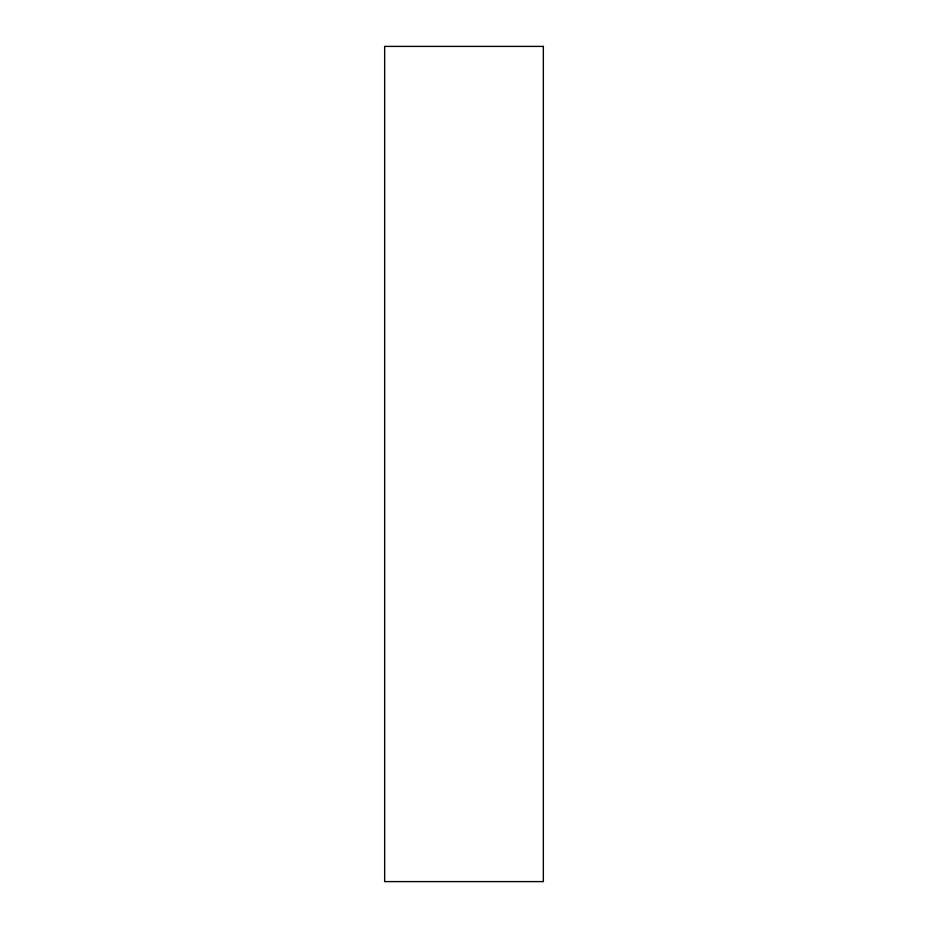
<?xml version="1.0" encoding="UTF-8"?>
<svg xmlns="http://www.w3.org/2000/svg" width="928" height="928" viewBox="0 0 928 928"><rect width="100%" height="100%" fill="white"/><g stroke="black" fill="none" stroke-linecap="round" stroke-linejoin="round"><path stroke-width="1.39" d="M543.344 46.4L384.656 46.4L384.656 881.6L543.344 881.6L543.344 46.4"/></g></svg>
